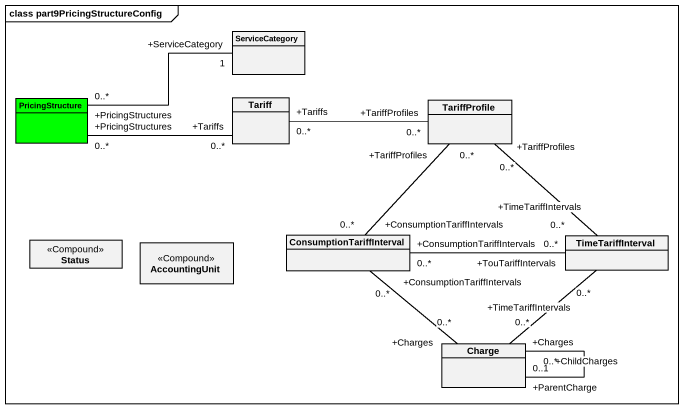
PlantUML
@startuml
mainframe class part9PricingStructureConfig
hide circle
hide empty members
class ServiceCategory
class PricingStructure #00FF00
class Tariff
class TariffProfile
class Status <<Compound>>
class ConsumptionTariffInterval
class TimeTariffInterval
class AccountingUnit <<Compound>>
class Charge
ServiceCategory "+ServiceCategory\n1" -left- "+PricingStructures\n0..*" PricingStructure
PricingStructure "+PricingStructures\n0..*" -right- "+Tariffs\n0..*" Tariff
Tariff "+Tariffs\n0..*" -right- "+TariffProfiles\n0..*" TariffProfile
TariffProfile "+TariffProfiles\n0..*" -- "+ConsumptionTariffIntervals\n0..*" ConsumptionTariffInterval
TariffProfile "+TariffProfiles\n0..*" -- "+TimeTariffIntervals\n0..*" TimeTariffInterval
ConsumptionTariffInterval "+ConsumptionTariffIntervals\n0..*" -right- "+TouTariffIntervals\n0..*" TimeTariffInterval
ConsumptionTariffInterval "+ConsumptionTariffIntervals\n0..*" -- "+Charges\n0..*" Charge
TimeTariffInterval "+TimeTariffIntervals\n0..*" -- "+Charges\n0..*" Charge
Charge "+ParentCharge\n0..1" -- "+ChildCharges\n0..*" Charge
@enduml
